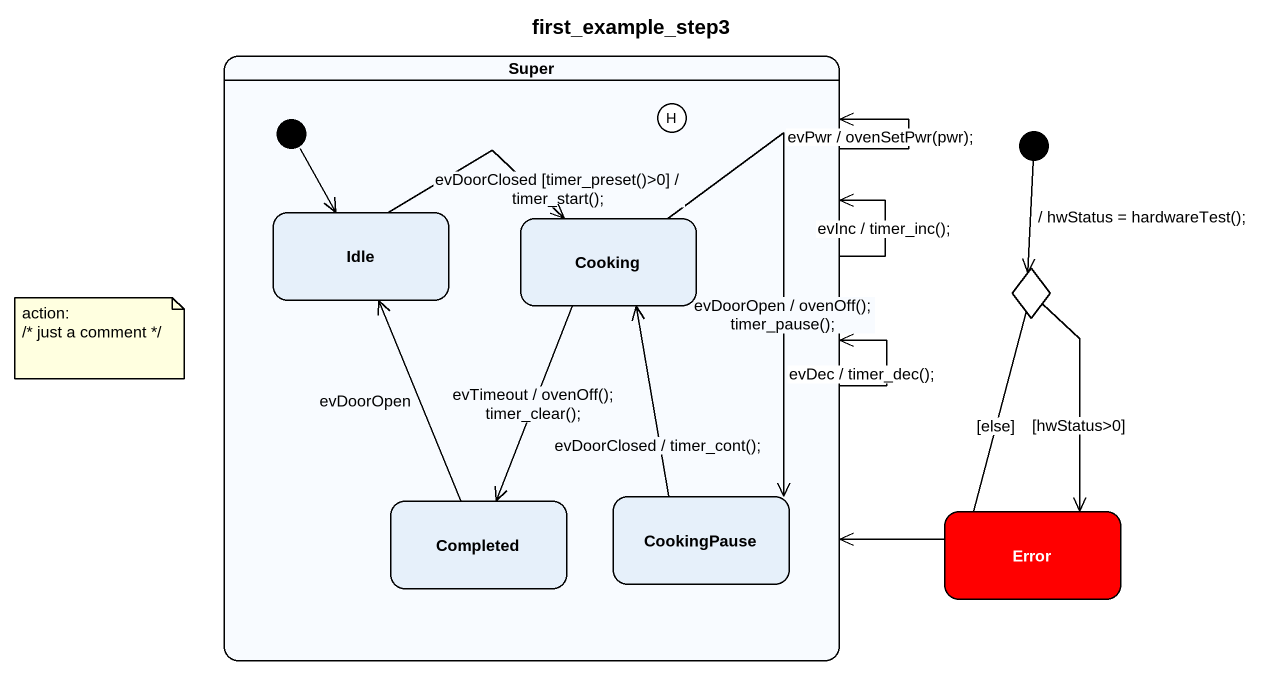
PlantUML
@startuml
title first_example_step3
hide empty description
state Super {
  state history1 <<history>>
  state Idle
  state Cooking
  state Completed
  state CookingPause
  [*] --> Idle
}
state choice1 <<choice>>
state Error #FF0000
[*] --> choice1 : / hwStatus = hardwareTest();
Super --> Super : evInc / timer_inc();
Super --> Super : evDec / timer_dec();
Super --> Super : evPwr / ovenSetPwr(pwr);
Idle -right-> Cooking : evDoorClosed [timer_preset()>0] / timer_start();
Cooking --> Completed : evTimeout / ovenOff(); timer_clear();
Cooking --> CookingPause : evDoorOpen / ovenOff(); timer_pause();
choice1 -left-> Super : [else]
choice1 --> Error : [hwStatus>0]
Completed -up-> Idle : evDoorOpen
CookingPause -up-> Cooking : evDoorClosed / timer_cont();
note as N1
  action:
  /* just a comment */
end note
@enduml
